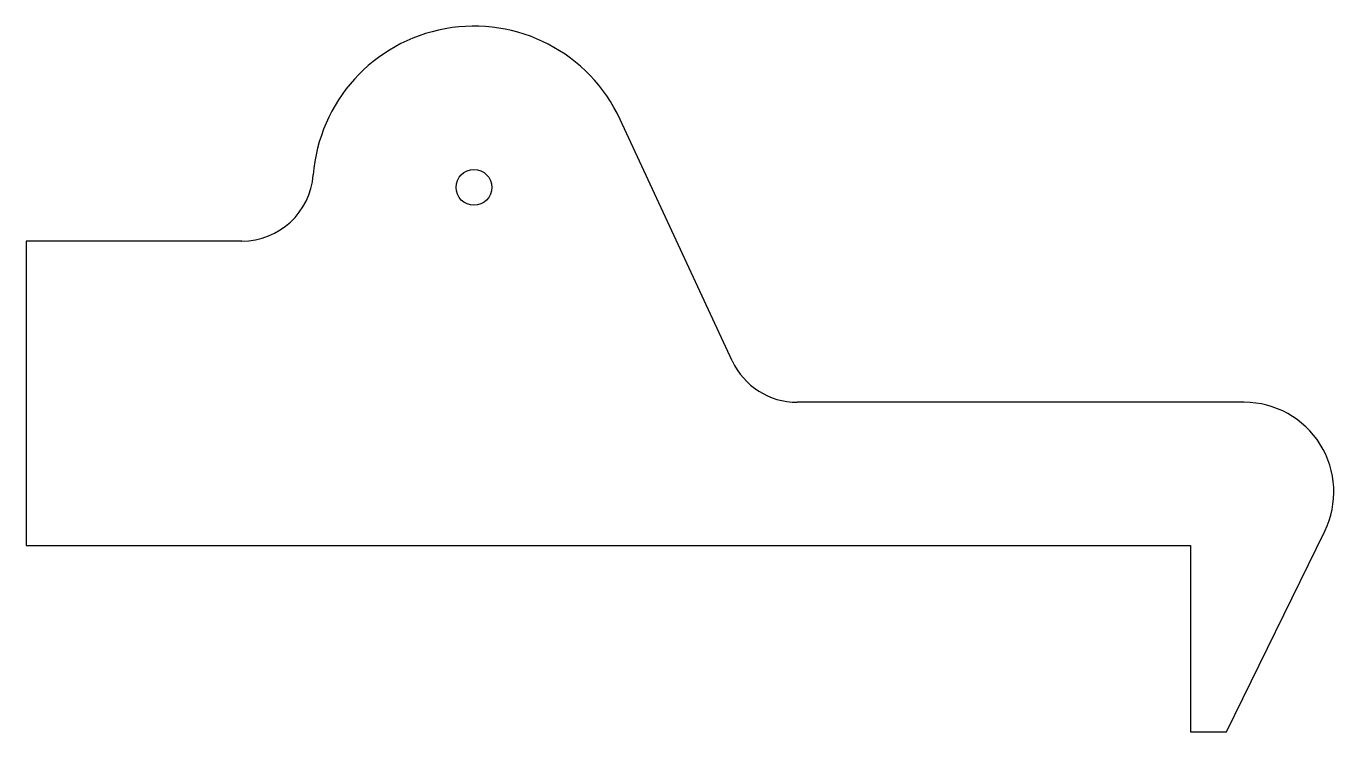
# Model space of a CAD drawing. Extents: x 54 to 419, y 158 to 355.
import ezdxf

# ---------------------------------------------------------------- set-up
doc = ezdxf.new("R2010")
doc.units = 0
doc.layers.get('0').update_dxf_attribs({"linetype": 'CONTINUOUS'})

msp = doc.modelspace()

# ---------------------------------------------------------------- linework, layer by layer
at = {"color": 7, "linetype": 'CONTINUOUS'}
for p, q in [((251.42, 261.42), (220.15, 328.79)), ((114.52, 294.84), (54.33, 294.84)), ((54.33, 294.84), (54.33, 209.84)), ((394.33, 249.84), (269.56, 249.84)), ((389.33, 157.84), (416.78, 213.83)), ((54.33, 209.84), (379.33, 209.84)), ((379.33, 209.84), (379.33, 157.84)), ((379.33, 157.84), (389.33, 157.84))]:
    msp.add_line(p, q, dxfattribs=at)
msp.add_circle((179.33, 309.84), 5, dxfattribs=at)
for centre, radius, start, end in [((179.33, 309.84), 45, 24.9033, 175.5883), ((114.52, 314.84), 20, 270, 355.5883), ((269.56, 269.84), 20, 204.9033, 270), ((394.33, 224.84), 25, 333.8869, 90)]:
    msp.add_arc(centre, radius, start, end, dxfattribs=at)

doc.saveas('drawing.dxf')
